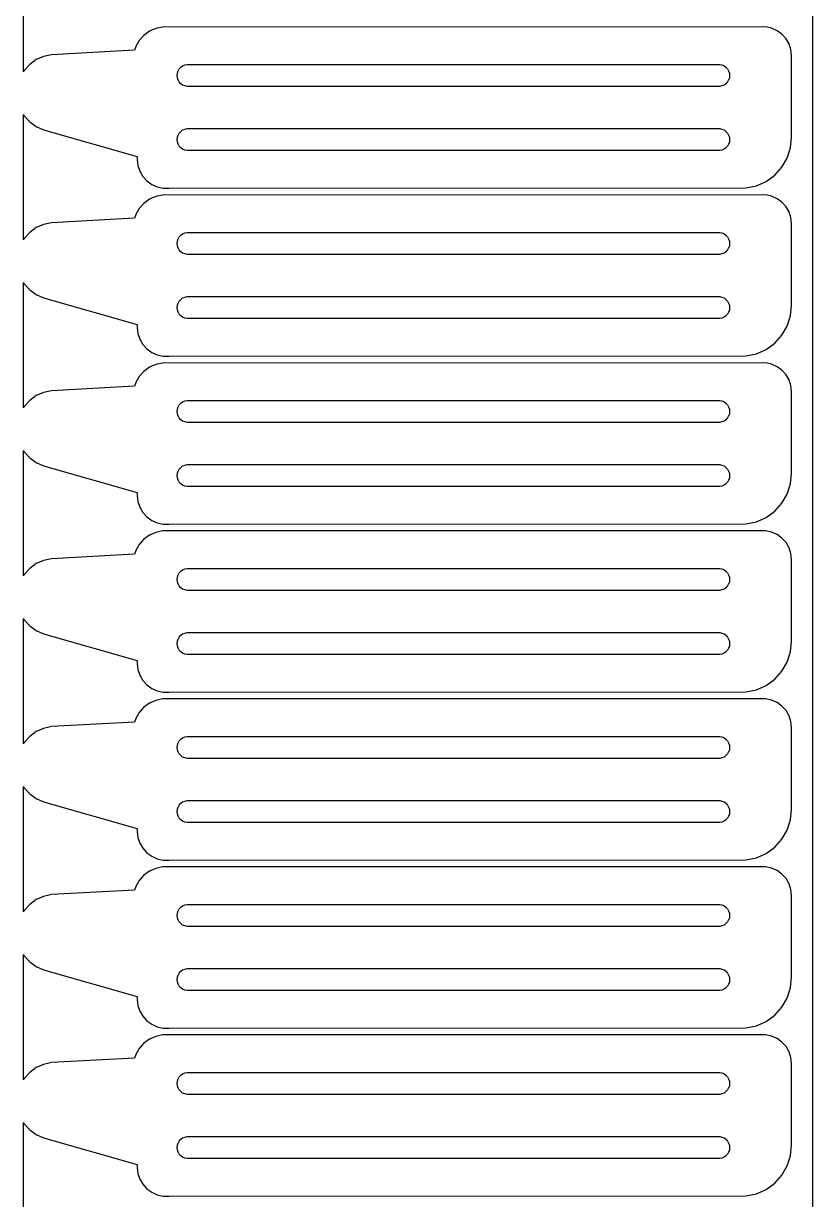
# Model space of a CAD drawing. Header units: metres. Extents: x 0 to 297, y 0 to 210.
# Drawn here: x 89.8 to 125.5, y 104.7 to 157.9 of the extents above; entities that cross this region are included whole.
import ezdxf

# ---------------------------------------------------------------- set-up
doc = ezdxf.new("R2010")
doc.units = ezdxf.units.M

msp = doc.modelspace()

# ---------------------------------------------------------------- linework, layer by layer
for p, q in [((125.5, 205), (125.5, 5)), ((89.8, 155.669), (89.8, 161.331)), ((95.5, 157.499), (95.2463, 157.315)), ((95.7865, 157.627), (95.5, 157.499)), ((96.0932, 157.692), (95.7865, 157.627)), ((123.386, 157.693), (96.0932, 157.692)), ((123.652, 157.636), (123.386, 157.693)), ((123.9, 157.526), (123.652, 157.636)), ((124.12, 157.366), (123.9, 157.526)), ((95.0365, 157.082), (94.8797, 156.81)), ((95.2463, 157.315), (95.0365, 157.082)), ((124.302, 157.164), (124.12, 157.366)), ((124.438, 156.929), (124.302, 157.164)), ((91.0671, 156.44), (90.7092, 156.364)), ((94.8275, 156.65), (91.0671, 156.44)), ((94.8797, 156.81), (94.8275, 156.65)), ((124.522, 156.67), (124.438, 156.929)), ((124.55, 156.4), (124.522, 156.67)), ((90.079, 156.001), (89.8342, 155.729)), ((90.375, 156.216), (90.079, 156.001)), ((90.7092, 156.364), (90.375, 156.216)), ((96.9154, 155.872), (97, 155.933)), ((97, 155.933), (97.0955, 155.976)), ((97.0955, 155.976), (97.1977, 155.997)), ((97.1977, 155.997), (121.302, 155.997)), ((121.302, 155.997), (121.405, 155.976)), ((121.405, 155.976), (121.5, 155.933)), ((121.5, 155.933), (121.585, 155.872)), ((124.55, 152.7), (124.55, 156.4)), ((89.8342, 155.729), (89.8, 155.669)), ((96.75, 155.5), (96.7609, 155.604)), ((96.7609, 155.396), (96.75, 155.5)), ((96.7609, 155.604), (96.7932, 155.703)), ((96.7932, 155.297), (96.7609, 155.396)), ((96.7932, 155.703), (96.8455, 155.794)), ((96.8455, 155.794), (96.9154, 155.872)), ((121.585, 155.872), (121.655, 155.794)), ((121.655, 155.794), (121.707, 155.703)), ((121.707, 155.703), (121.739, 155.604)), ((121.739, 155.396), (121.707, 155.297)), ((121.739, 155.604), (121.75, 155.5)), ((121.75, 155.5), (121.739, 155.396)), ((96.8455, 155.206), (96.7932, 155.297)), ((96.9154, 155.128), (96.8455, 155.206)), ((97, 155.067), (96.9154, 155.128)), ((97.0955, 155.024), (97, 155.067)), ((97.1977, 155.003), (97.0955, 155.024)), ((121.302, 155.003), (97.1977, 155.003)), ((121.405, 155.024), (121.302, 155.003)), ((121.5, 155.067), (121.405, 155.024)), ((121.585, 155.128), (121.5, 155.067)), ((121.655, 155.206), (121.585, 155.128)), ((121.707, 155.297), (121.655, 155.206)), ((89.8, 148.069), (89.8, 153.731)), ((89.8, 153.731), (89.8342, 153.671)), ((89.8342, 153.671), (90.079, 153.399)), ((90.079, 153.399), (90.375, 153.184)), ((90.375, 153.184), (90.7092, 153.036)), ((90.7092, 153.036), (94.9441, 151.832)), ((96.75, 152.6), (96.7609, 152.704)), ((96.7609, 152.704), (96.7932, 152.803)), ((96.7932, 152.803), (96.8455, 152.894)), ((96.8455, 152.894), (96.9154, 152.972)), ((96.9154, 152.972), (97, 153.033)), ((97, 153.033), (97.0955, 153.076)), ((97.0955, 153.076), (97.1977, 153.097)), ((97.1977, 153.097), (121.302, 153.097)), ((121.302, 153.097), (121.405, 153.076)), ((121.405, 153.076), (121.5, 153.033)), ((121.5, 153.033), (121.585, 152.972)), ((121.585, 152.972), (121.655, 152.894)), ((121.655, 152.894), (121.707, 152.803)), ((121.707, 152.803), (121.739, 152.704)), ((121.739, 152.704), (121.75, 152.6)), ((124.5, 152.222), (124.55, 152.7)), ((96.7609, 152.496), (96.75, 152.6)), ((96.7932, 152.397), (96.7609, 152.496)), ((96.8455, 152.306), (96.7932, 152.397)), ((96.9154, 152.228), (96.8455, 152.306)), ((97, 152.167), (96.9154, 152.228)), ((97.0955, 152.124), (97, 152.167)), ((121.5, 152.167), (121.405, 152.124)), ((121.585, 152.228), (121.5, 152.167)), ((121.655, 152.306), (121.585, 152.228)), ((121.707, 152.397), (121.655, 152.306)), ((121.739, 152.496), (121.707, 152.397)), ((121.75, 152.6), (121.739, 152.496)), ((124.351, 151.765), (124.5, 152.222)), ((94.9441, 151.832), (94.95, 151.7)), ((94.95, 151.7), (94.9784, 151.43)), ((97.1977, 152.103), (97.0955, 152.124)), ((121.302, 152.103), (97.1977, 152.103)), ((121.405, 152.124), (121.302, 152.103)), ((124.111, 151.348), (124.351, 151.765)), ((94.9784, 151.43), (95.0624, 151.171)), ((95.0624, 151.171), (95.1983, 150.936)), ((123.789, 150.991), (124.111, 151.348)), ((95.1983, 150.936), (95.3801, 150.734)), ((95.3801, 150.734), (95.6, 150.574)), ((95.6, 150.574), (95.8483, 150.464)), ((122.961, 150.513), (123.4, 150.708)), ((123.4, 150.708), (123.789, 150.991)), ((95.7865, 150.027), (95.5, 149.899)), ((96.0932, 150.092), (95.7865, 150.027)), ((95.8483, 150.464), (96.1141, 150.407)), ((123.386, 150.093), (96.0932, 150.092)), ((96.1141, 150.407), (96.3859, 150.407)), ((96.3859, 150.407), (122.49, 150.413)), ((122.49, 150.413), (122.961, 150.513)), ((123.652, 150.036), (123.386, 150.093)), ((123.9, 149.926), (123.652, 150.036)), ((95.2463, 149.715), (95.0365, 149.482)), ((95.5, 149.899), (95.2463, 149.715)), ((124.12, 149.766), (123.9, 149.926)), ((124.302, 149.564), (124.12, 149.766)), ((124.438, 149.329), (124.302, 149.564)), ((94.8275, 149.05), (91.0671, 148.84)), ((94.8797, 149.21), (94.8275, 149.05)), ((95.0365, 149.482), (94.8797, 149.21)), ((124.522, 149.07), (124.438, 149.329)), ((124.55, 148.8), (124.522, 149.07)), ((90.375, 148.616), (90.079, 148.4)), ((90.7092, 148.764), (90.375, 148.616)), ((91.0671, 148.84), (90.7092, 148.764)), ((124.55, 145.1), (124.55, 148.8)), ((89.8342, 148.129), (89.8, 148.069)), ((90.079, 148.4), (89.8342, 148.129)), ((96.75, 147.9), (96.7609, 148.004)), ((96.7609, 147.796), (96.75, 147.9)), ((96.7609, 148.004), (96.7932, 148.103)), ((96.7932, 148.103), (96.8455, 148.194)), ((96.8455, 148.194), (96.9154, 148.272)), ((96.9154, 148.272), (97, 148.333)), ((97, 148.333), (97.0955, 148.376)), ((97.0955, 148.376), (97.1977, 148.397)), ((97.1977, 148.397), (121.302, 148.397)), ((121.302, 148.397), (121.405, 148.376)), ((121.405, 148.376), (121.5, 148.333)), ((121.5, 148.333), (121.585, 148.272)), ((121.585, 148.272), (121.655, 148.194)), ((121.655, 148.194), (121.707, 148.103)), ((121.707, 148.103), (121.739, 148.004)), ((121.739, 148.004), (121.75, 147.9)), ((121.75, 147.9), (121.739, 147.796)), ((96.7932, 147.697), (96.7609, 147.796)), ((96.8455, 147.606), (96.7932, 147.697)), ((96.9154, 147.528), (96.8455, 147.606)), ((97, 147.467), (96.9154, 147.528)), ((97.0955, 147.424), (97, 147.467)), ((97.1977, 147.403), (97.0955, 147.424)), ((121.302, 147.403), (97.1977, 147.403)), ((121.405, 147.424), (121.302, 147.403)), ((121.5, 147.467), (121.405, 147.424)), ((121.585, 147.528), (121.5, 147.467)), ((121.655, 147.606), (121.585, 147.528)), ((121.707, 147.697), (121.655, 147.606)), ((121.739, 147.796), (121.707, 147.697)), ((89.8, 140.469), (89.8, 146.131)), ((89.8, 146.131), (89.8342, 146.071)), ((89.8342, 146.071), (90.079, 145.799)), ((90.079, 145.799), (90.375, 145.584)), ((90.375, 145.584), (90.7092, 145.436)), ((90.7092, 145.436), (94.9441, 144.232)), ((96.7932, 145.203), (96.8455, 145.294)), ((96.8455, 145.294), (96.9154, 145.372)), ((96.9154, 145.372), (97, 145.433)), ((97, 145.433), (97.0955, 145.476)), ((97.0955, 145.476), (97.1977, 145.497)), ((97.1977, 145.497), (121.302, 145.497)), ((121.302, 145.497), (121.405, 145.476)), ((121.405, 145.476), (121.5, 145.433)), ((121.5, 145.433), (121.585, 145.372)), ((121.585, 145.372), (121.655, 145.294)), ((121.655, 145.294), (121.707, 145.203)), ((96.75, 145), (96.7609, 145.104)), ((96.7609, 144.896), (96.75, 145)), ((96.7609, 145.104), (96.7932, 145.203)), ((96.7932, 144.797), (96.7609, 144.896)), ((96.8455, 144.706), (96.7932, 144.797)), ((96.9154, 144.628), (96.8455, 144.706)), ((121.655, 144.706), (121.585, 144.628)), ((121.707, 144.797), (121.655, 144.706)), ((121.707, 145.203), (121.739, 145.104)), ((121.739, 144.896), (121.707, 144.797)), ((121.739, 145.104), (121.75, 145)), ((121.75, 145), (121.739, 144.896)), ((124.5, 144.622), (124.55, 145.1)), ((94.9441, 144.232), (94.95, 144.1)), ((97, 144.567), (96.9154, 144.628)), ((97.0955, 144.524), (97, 144.567)), ((97.1977, 144.503), (97.0955, 144.524)), ((121.302, 144.503), (97.1977, 144.503)), ((121.405, 144.524), (121.302, 144.503)), ((121.5, 144.567), (121.405, 144.524)), ((121.585, 144.628), (121.5, 144.567)), ((124.351, 144.165), (124.5, 144.622)), ((94.95, 144.1), (94.9784, 143.83)), ((94.9784, 143.83), (95.0624, 143.571)), ((123.789, 143.391), (124.111, 143.748)), ((124.111, 143.748), (124.351, 144.165)), ((95.0624, 143.571), (95.1983, 143.336)), ((95.1983, 143.336), (95.3801, 143.134)), ((95.3801, 143.134), (95.6, 142.974)), ((123.4, 143.108), (123.789, 143.391)), ((95.6, 142.974), (95.8483, 142.864)), ((95.8483, 142.864), (96.1141, 142.807)), ((96.1141, 142.807), (96.3859, 142.807)), ((96.3859, 142.807), (122.49, 142.813)), ((122.49, 142.813), (122.961, 142.913)), ((122.961, 142.913), (123.4, 143.108)), ((95.2463, 142.115), (95.0365, 141.882)), ((95.5, 142.299), (95.2463, 142.115)), ((95.7865, 142.427), (95.5, 142.299)), ((96.0932, 142.492), (95.7865, 142.427)), ((123.386, 142.493), (96.0932, 142.492)), ((123.652, 142.436), (123.386, 142.493)), ((123.9, 142.326), (123.652, 142.436)), ((124.12, 142.166), (123.9, 142.326)), ((124.302, 141.964), (124.12, 142.166)), ((94.8797, 141.61), (94.8275, 141.45)), ((95.0365, 141.882), (94.8797, 141.61)), ((124.438, 141.729), (124.302, 141.964)), ((124.522, 141.47), (124.438, 141.729)), ((90.375, 141.016), (90.079, 140.801)), ((90.7092, 141.164), (90.375, 141.016)), ((91.0671, 141.24), (90.7092, 141.164)), ((94.8275, 141.45), (91.0671, 141.24)), ((124.55, 141.2), (124.522, 141.47)), ((124.55, 137.5), (124.55, 141.2)), ((89.8342, 140.529), (89.8, 140.469)), ((90.079, 140.801), (89.8342, 140.529)), ((96.7609, 140.404), (96.7932, 140.503)), ((96.7932, 140.503), (96.8455, 140.594)), ((96.8455, 140.594), (96.9154, 140.672)), ((96.9154, 140.672), (97, 140.733)), ((97, 140.733), (97.0955, 140.776)), ((97.0955, 140.776), (97.1977, 140.797)), ((97.1977, 140.797), (121.302, 140.797)), ((121.302, 140.797), (121.405, 140.776)), ((121.405, 140.776), (121.5, 140.733)), ((121.5, 140.733), (121.585, 140.672)), ((121.585, 140.672), (121.655, 140.594)), ((121.655, 140.594), (121.707, 140.503)), ((121.707, 140.503), (121.739, 140.404)), ((96.75, 140.3), (96.7609, 140.404)), ((96.7609, 140.196), (96.75, 140.3)), ((96.7932, 140.097), (96.7609, 140.196)), ((96.8455, 140.006), (96.7932, 140.097)), ((96.9154, 139.928), (96.8455, 140.006)), ((97, 139.867), (96.9154, 139.928)), ((121.585, 139.928), (121.5, 139.867)), ((121.655, 140.006), (121.585, 139.928)), ((121.707, 140.097), (121.655, 140.006)), ((121.739, 140.196), (121.707, 140.097)), ((121.739, 140.404), (121.75, 140.3)), ((121.75, 140.3), (121.739, 140.196)), ((97.0955, 139.824), (97, 139.867)), ((97.1977, 139.803), (97.0955, 139.824)), ((121.302, 139.803), (97.1977, 139.803)), ((121.405, 139.824), (121.302, 139.803)), ((121.5, 139.867), (121.405, 139.824)), ((89.8, 132.869), (89.8, 138.531)), ((89.8, 138.531), (89.8342, 138.471)), ((89.8342, 138.471), (90.079, 138.199)), ((90.079, 138.199), (90.375, 137.984)), ((90.375, 137.984), (90.7092, 137.836)), ((90.7092, 137.836), (94.9441, 136.632)), ((96.9154, 137.772), (97, 137.833)), ((97, 137.833), (97.0955, 137.876)), ((97.0955, 137.876), (97.1977, 137.897)), ((97.1977, 137.897), (121.302, 137.897)), ((121.302, 137.897), (121.405, 137.876)), ((121.405, 137.876), (121.5, 137.833)), ((121.5, 137.833), (121.585, 137.772)), ((96.75, 137.4), (96.7609, 137.504)), ((96.7609, 137.296), (96.75, 137.4)), ((96.7609, 137.504), (96.7932, 137.603)), ((96.7932, 137.197), (96.7609, 137.296)), ((96.7932, 137.603), (96.8455, 137.694)), ((96.8455, 137.694), (96.9154, 137.772)), ((121.585, 137.772), (121.655, 137.694)), ((121.655, 137.694), (121.707, 137.603)), ((121.707, 137.603), (121.739, 137.504)), ((121.739, 137.296), (121.707, 137.197)), ((121.739, 137.504), (121.75, 137.4)), ((121.75, 137.4), (121.739, 137.296)), ((124.5, 137.022), (124.55, 137.5)), ((96.8455, 137.106), (96.7932, 137.197)), ((96.9154, 137.028), (96.8455, 137.106)), ((97, 136.967), (96.9154, 137.028)), ((97.0955, 136.924), (97, 136.967)), ((97.1977, 136.903), (97.0955, 136.924)), ((121.302, 136.903), (97.1977, 136.903)), ((121.405, 136.924), (121.302, 136.903)), ((121.5, 136.967), (121.405, 136.924)), ((121.585, 137.028), (121.5, 136.967)), ((121.655, 137.106), (121.585, 137.028)), ((121.707, 137.197), (121.655, 137.106)), ((124.351, 136.564), (124.5, 137.022)), ((94.9441, 136.632), (94.95, 136.5)), ((94.95, 136.5), (94.9784, 136.23)), ((94.9784, 136.23), (95.0624, 135.971)), ((124.111, 136.148), (124.351, 136.564)), ((95.0624, 135.971), (95.1983, 135.736)), ((95.1983, 135.736), (95.3801, 135.534)), ((123.4, 135.508), (123.789, 135.791)), ((123.789, 135.791), (124.111, 136.148)), ((95.3801, 135.534), (95.6, 135.374)), ((95.6, 135.374), (95.8483, 135.264)), ((95.8483, 135.264), (96.1141, 135.207)), ((96.1141, 135.207), (96.3859, 135.207)), ((96.3859, 135.207), (122.49, 135.213)), ((122.49, 135.213), (122.961, 135.313)), ((122.961, 135.313), (123.4, 135.508)), ((95.5, 134.699), (95.2463, 134.515)), ((95.7865, 134.827), (95.5, 134.699)), ((96.0932, 134.892), (95.7865, 134.827)), ((123.386, 134.893), (96.0932, 134.892)), ((123.652, 134.836), (123.386, 134.893)), ((123.9, 134.726), (123.652, 134.836)), ((124.12, 134.566), (123.9, 134.726)), ((95.0365, 134.282), (94.8797, 134.01)), ((95.2463, 134.515), (95.0365, 134.282)), ((124.302, 134.364), (124.12, 134.566)), ((124.438, 134.129), (124.302, 134.364)), ((124.522, 133.87), (124.438, 134.129)), ((90.7092, 133.564), (90.375, 133.416)), ((91.0671, 133.64), (90.7092, 133.564)), ((94.8275, 133.85), (91.0671, 133.64)), ((94.8797, 134.01), (94.8275, 133.85)), ((124.55, 133.6), (124.522, 133.87)), ((124.55, 129.9), (124.55, 133.6)), ((90.079, 133.201), (89.8342, 132.929)), ((90.375, 133.416), (90.079, 133.201)), ((96.8455, 132.994), (96.9154, 133.072)), ((96.9154, 133.072), (97, 133.133)), ((97, 133.133), (97.0955, 133.176)), ((97.0955, 133.176), (97.1977, 133.197)), ((97.1977, 133.197), (121.302, 133.197)), ((121.302, 133.197), (121.405, 133.176)), ((121.405, 133.176), (121.5, 133.133)), ((121.5, 133.133), (121.585, 133.072)), ((121.585, 133.072), (121.655, 132.994)), ((89.8342, 132.929), (89.8, 132.869)), ((96.75, 132.7), (96.7609, 132.804)), ((96.7609, 132.596), (96.75, 132.7)), ((96.7609, 132.804), (96.7932, 132.903)), ((96.7932, 132.497), (96.7609, 132.596)), ((96.7932, 132.903), (96.8455, 132.994)), ((96.8455, 132.406), (96.7932, 132.497)), ((121.655, 132.994), (121.707, 132.903)), ((121.707, 132.497), (121.655, 132.406)), ((121.707, 132.903), (121.739, 132.804)), ((121.739, 132.596), (121.707, 132.497)), ((121.739, 132.804), (121.75, 132.7)), ((121.75, 132.7), (121.739, 132.596)), ((96.9154, 132.328), (96.8455, 132.406)), ((97, 132.267), (96.9154, 132.328)), ((97.0955, 132.224), (97, 132.267)), ((97.1977, 132.203), (97.0955, 132.224)), ((121.302, 132.203), (97.1977, 132.203)), ((121.405, 132.224), (121.302, 132.203)), ((121.5, 132.267), (121.405, 132.224)), ((121.585, 132.328), (121.5, 132.267)), ((121.655, 132.406), (121.585, 132.328)), ((89.8, 125.269), (89.8, 130.931)), ((89.8, 130.931), (89.8342, 130.871)), ((89.8342, 130.871), (90.079, 130.6)), ((90.079, 130.6), (90.375, 130.384)), ((90.375, 130.384), (90.7092, 130.236)), ((90.7092, 130.236), (94.9441, 129.032)), ((96.75, 129.8), (96.7609, 129.904)), ((96.7609, 129.904), (96.7932, 130.003)), ((96.7932, 130.003), (96.8455, 130.094)), ((96.8455, 130.094), (96.9154, 130.172)), ((96.9154, 130.172), (97, 130.233)), ((97, 130.233), (97.0955, 130.276)), ((97.0955, 130.276), (97.1977, 130.297)), ((97.1977, 130.297), (121.302, 130.297)), ((121.302, 130.297), (121.405, 130.276)), ((121.405, 130.276), (121.5, 130.233)), ((121.5, 130.233), (121.585, 130.172)), ((121.585, 130.172), (121.655, 130.094)), ((121.655, 130.094), (121.707, 130.003)), ((121.707, 130.003), (121.739, 129.904)), ((121.739, 129.904), (121.75, 129.8)), ((124.5, 129.422), (124.55, 129.9)), ((96.7609, 129.696), (96.75, 129.8)), ((96.7932, 129.597), (96.7609, 129.696)), ((96.8455, 129.506), (96.7932, 129.597)), ((96.9154, 129.428), (96.8455, 129.506)), ((97, 129.367), (96.9154, 129.428)), ((97.0955, 129.324), (97, 129.367)), ((97.1977, 129.303), (97.0955, 129.324)), ((121.302, 129.303), (97.1977, 129.303)), ((121.405, 129.324), (121.302, 129.303)), ((121.5, 129.367), (121.405, 129.324)), ((121.585, 129.428), (121.5, 129.367)), ((121.655, 129.506), (121.585, 129.428)), ((121.707, 129.597), (121.655, 129.506)), ((121.739, 129.696), (121.707, 129.597)), ((121.75, 129.8), (121.739, 129.696)), ((124.351, 128.965), (124.5, 129.422)), ((94.9441, 129.032), (94.95, 128.9)), ((94.95, 128.9), (94.9784, 128.63)), ((124.111, 128.548), (124.351, 128.965)), ((94.9784, 128.63), (95.0624, 128.371)), ((95.0624, 128.371), (95.1983, 128.136)), ((123.789, 128.191), (124.111, 128.548)), ((95.1983, 128.136), (95.3801, 127.934)), ((95.3801, 127.934), (95.6, 127.774)), ((95.6, 127.774), (95.8483, 127.664)), ((122.49, 127.613), (122.961, 127.713)), ((122.961, 127.713), (123.4, 127.908)), ((123.4, 127.908), (123.789, 128.191)), ((95.7865, 127.227), (95.5, 127.099)), ((96.0932, 127.292), (95.7865, 127.227)), ((95.8483, 127.664), (96.1141, 127.607)), ((123.386, 127.293), (96.0932, 127.292)), ((96.1141, 127.607), (96.3859, 127.607)), ((96.3859, 127.607), (122.49, 127.613)), ((123.652, 127.236), (123.386, 127.293)), ((123.9, 127.126), (123.652, 127.236)), ((95.0365, 126.682), (94.8797, 126.41)), ((95.2463, 126.915), (95.0365, 126.682)), ((95.5, 127.099), (95.2463, 126.915)), ((124.12, 126.966), (123.9, 127.126)), ((124.302, 126.764), (124.12, 126.966)), ((124.438, 126.529), (124.302, 126.764)), ((94.8275, 126.25), (91.0671, 126.04)), ((94.8797, 126.41), (94.8275, 126.25)), ((124.522, 126.27), (124.438, 126.529)), ((124.55, 126), (124.522, 126.27)), ((90.079, 125.6), (89.8342, 125.329)), ((90.375, 125.816), (90.079, 125.6)), ((90.7092, 125.964), (90.375, 125.816)), ((91.0671, 126.04), (90.7092, 125.964)), ((97, 125.533), (97.0955, 125.576)), ((97.0955, 125.576), (97.1977, 125.597)), ((97.1977, 125.597), (121.302, 125.597)), ((121.302, 125.597), (121.405, 125.576)), ((121.405, 125.576), (121.5, 125.533)), ((124.55, 122.3), (124.55, 126)), ((89.8342, 125.329), (89.8, 125.269)), ((96.75, 125.1), (96.7609, 125.204)), ((96.7609, 124.996), (96.75, 125.1)), ((96.7609, 125.204), (96.7932, 125.303)), ((96.7932, 125.303), (96.8455, 125.394)), ((96.8455, 125.394), (96.9154, 125.472)), ((96.9154, 125.472), (97, 125.533)), ((121.5, 125.533), (121.585, 125.472)), ((121.585, 125.472), (121.655, 125.394)), ((121.655, 125.394), (121.707, 125.303)), ((121.707, 125.303), (121.739, 125.204)), ((121.739, 125.204), (121.75, 125.1)), ((121.75, 125.1), (121.739, 124.996)), ((96.7932, 124.897), (96.7609, 124.996)), ((96.8455, 124.806), (96.7932, 124.897)), ((96.9154, 124.728), (96.8455, 124.806)), ((97, 124.667), (96.9154, 124.728)), ((97.0955, 124.624), (97, 124.667)), ((97.1977, 124.603), (97.0955, 124.624)), ((121.302, 124.603), (97.1977, 124.603)), ((121.405, 124.624), (121.302, 124.603)), ((121.5, 124.667), (121.405, 124.624)), ((121.585, 124.728), (121.5, 124.667)), ((121.655, 124.806), (121.585, 124.728)), ((121.707, 124.897), (121.655, 124.806)), ((121.739, 124.996), (121.707, 124.897)), ((89.8, 117.669), (89.8, 123.331)), ((89.8, 123.331), (89.8342, 123.271)), ((89.8342, 123.271), (90.079, 122.999)), ((90.079, 122.999), (90.375, 122.784)), ((90.375, 122.784), (90.7092, 122.636)), ((90.7092, 122.636), (94.9441, 121.432)), ((96.7609, 122.304), (96.7932, 122.403)), ((96.7932, 122.403), (96.8455, 122.494)), ((96.8455, 122.494), (96.9154, 122.572)), ((96.9154, 122.572), (97, 122.633)), ((97, 122.633), (97.0955, 122.676)), ((97.0955, 122.676), (97.1977, 122.697)), ((97.1977, 122.697), (121.302, 122.697)), ((121.302, 122.697), (121.405, 122.676)), ((121.405, 122.676), (121.5, 122.633)), ((121.5, 122.633), (121.585, 122.572)), ((121.585, 122.572), (121.655, 122.494)), ((121.655, 122.494), (121.707, 122.403)), ((121.707, 122.403), (121.739, 122.304)), ((96.75, 122.2), (96.7609, 122.304)), ((96.7609, 122.096), (96.75, 122.2)), ((96.7932, 121.997), (96.7609, 122.096)), ((96.8455, 121.906), (96.7932, 121.997)), ((96.9154, 121.828), (96.8455, 121.906)), ((121.655, 121.906), (121.585, 121.828)), ((121.707, 121.997), (121.655, 121.906)), ((121.739, 122.096), (121.707, 121.997)), ((121.739, 122.304), (121.75, 122.2)), ((121.75, 122.2), (121.739, 122.096)), ((124.5, 121.822), (124.55, 122.3)), ((94.9441, 121.432), (94.95, 121.3)), ((94.95, 121.3), (94.9784, 121.03)), ((97, 121.767), (96.9154, 121.828)), ((97.0955, 121.724), (97, 121.767)), ((97.1977, 121.703), (97.0955, 121.724)), ((121.302, 121.703), (97.1977, 121.703)), ((121.405, 121.724), (121.302, 121.703)), ((121.5, 121.767), (121.405, 121.724)), ((121.585, 121.828), (121.5, 121.767)), ((124.111, 120.948), (124.351, 121.365)), ((124.351, 121.365), (124.5, 121.822)), ((94.9784, 121.03), (95.0624, 120.771)), ((95.0624, 120.771), (95.1983, 120.536)), ((123.789, 120.591), (124.111, 120.948)), ((95.1983, 120.536), (95.3801, 120.334)), ((95.3801, 120.334), (95.6, 120.174)), ((122.961, 120.113), (123.4, 120.308)), ((123.4, 120.308), (123.789, 120.591)), ((95.6, 120.174), (95.8483, 120.064)), ((95.8483, 120.064), (96.1141, 120.007)), ((96.1141, 120.007), (96.3859, 120.007)), ((96.3859, 120.007), (122.49, 120.013)), ((122.49, 120.013), (122.961, 120.113)), ((95.2463, 119.315), (95.0365, 119.082)), ((95.5, 119.499), (95.2463, 119.315)), ((95.7865, 119.627), (95.5, 119.499)), ((96.0932, 119.692), (95.7865, 119.627)), ((123.386, 119.693), (96.0932, 119.692)), ((123.652, 119.636), (123.386, 119.693)), ((123.9, 119.526), (123.652, 119.636)), ((124.12, 119.366), (123.9, 119.526)), ((124.302, 119.164), (124.12, 119.366)), ((94.8275, 118.65), (91.0671, 118.44)), ((94.8797, 118.81), (94.8275, 118.65)), ((95.0365, 119.082), (94.8797, 118.81)), ((124.438, 118.929), (124.302, 119.164)), ((124.522, 118.67), (124.438, 118.929)), ((124.55, 118.4), (124.522, 118.67)), ((90.375, 118.216), (90.079, 118.001)), ((90.7092, 118.364), (90.375, 118.216)), ((91.0671, 118.44), (90.7092, 118.364)), ((124.55, 114.7), (124.55, 118.4)), ((89.8342, 117.729), (89.8, 117.669)), ((90.079, 118.001), (89.8342, 117.729)), ((96.75, 117.5), (96.7609, 117.604)), ((96.7609, 117.604), (96.7932, 117.703)), ((96.7932, 117.703), (96.8455, 117.794)), ((96.8455, 117.794), (96.9154, 117.872)), ((96.9154, 117.872), (97, 117.933)), ((97, 117.933), (97.0955, 117.976)), ((97.0955, 117.976), (97.1977, 117.997)), ((97.1977, 117.997), (121.302, 117.997)), ((121.302, 117.997), (121.405, 117.976)), ((121.405, 117.976), (121.5, 117.933)), ((121.5, 117.933), (121.585, 117.872)), ((121.585, 117.872), (121.655, 117.794)), ((121.655, 117.794), (121.707, 117.703)), ((121.707, 117.703), (121.739, 117.604)), ((121.739, 117.604), (121.75, 117.5)), ((96.7609, 117.396), (96.75, 117.5)), ((96.7932, 117.297), (96.7609, 117.396)), ((96.8455, 117.206), (96.7932, 117.297)), ((96.9154, 117.128), (96.8455, 117.206)), ((97, 117.067), (96.9154, 117.128)), ((97.0955, 117.024), (97, 117.067)), ((121.5, 117.067), (121.405, 117.024)), ((121.585, 117.128), (121.5, 117.067)), ((121.655, 117.206), (121.585, 117.128)), ((121.707, 117.297), (121.655, 117.206)), ((121.739, 117.396), (121.707, 117.297)), ((121.75, 117.5), (121.739, 117.396)), ((97.1977, 117.003), (97.0955, 117.024)), ((121.302, 117.003), (97.1977, 117.003)), ((121.405, 117.024), (121.302, 117.003)), ((89.8, 110.069), (89.8, 115.731)), ((89.8, 115.731), (89.8342, 115.671)), ((89.8342, 115.671), (90.079, 115.399)), ((90.079, 115.399), (90.375, 115.184)), ((90.375, 115.184), (90.7092, 115.036)), ((90.7092, 115.036), (94.9441, 113.832)), ((96.8455, 114.894), (96.9154, 114.972)), ((96.9154, 114.972), (97, 115.033)), ((97, 115.033), (97.0955, 115.076)), ((97.0955, 115.076), (97.1977, 115.097)), ((97.1977, 115.097), (121.302, 115.097)), ((121.302, 115.097), (121.405, 115.076)), ((121.405, 115.076), (121.5, 115.033)), ((121.5, 115.033), (121.585, 114.972)), ((121.585, 114.972), (121.655, 114.894)), ((96.75, 114.6), (96.7609, 114.704)), ((96.7609, 114.496), (96.75, 114.6)), ((96.7609, 114.704), (96.7932, 114.803)), ((96.7932, 114.397), (96.7609, 114.496)), ((96.7932, 114.803), (96.8455, 114.894)), ((96.8455, 114.306), (96.7932, 114.397)), ((121.655, 114.894), (121.707, 114.803)), ((121.707, 114.397), (121.655, 114.306)), ((121.707, 114.803), (121.739, 114.704)), ((121.739, 114.496), (121.707, 114.397)), ((121.739, 114.704), (121.75, 114.6)), ((121.75, 114.6), (121.739, 114.496)), ((124.5, 114.222), (124.55, 114.7)), ((96.9154, 114.228), (96.8455, 114.306)), ((97, 114.167), (96.9154, 114.228)), ((97.0955, 114.124), (97, 114.167)), ((97.1977, 114.103), (97.0955, 114.124)), ((121.302, 114.103), (97.1977, 114.103)), ((121.405, 114.124), (121.302, 114.103)), ((121.5, 114.167), (121.405, 114.124)), ((121.585, 114.228), (121.5, 114.167)), ((121.655, 114.306), (121.585, 114.228)), ((124.351, 113.764), (124.5, 114.222)), ((94.9441, 113.832), (94.95, 113.7)), ((94.95, 113.7), (94.9784, 113.43)), ((94.9784, 113.43), (95.0624, 113.171)), ((123.789, 112.991), (124.111, 113.348)), ((124.111, 113.348), (124.351, 113.764)), ((95.0624, 113.171), (95.1983, 112.936)), ((95.1983, 112.936), (95.3801, 112.734)), ((123.4, 112.708), (123.789, 112.991)), ((95.3801, 112.734), (95.6, 112.574)), ((95.6, 112.574), (95.8483, 112.464)), ((95.8483, 112.464), (96.1141, 112.407)), ((96.1141, 112.407), (96.3859, 112.407)), ((96.3859, 112.407), (122.49, 112.413)), ((122.49, 112.413), (122.961, 112.513)), ((122.961, 112.513), (123.4, 112.708)), ((95.5, 111.899), (95.2463, 111.715)), ((95.7865, 112.027), (95.5, 111.899)), ((96.0932, 112.092), (95.7865, 112.027)), ((123.386, 112.093), (96.0932, 112.092)), ((123.652, 112.036), (123.386, 112.093)), ((123.9, 111.926), (123.652, 112.036)), ((124.12, 111.766), (123.9, 111.926)), ((124.302, 111.564), (124.12, 111.766)), ((94.8797, 111.21), (94.8275, 111.05)), ((95.0365, 111.482), (94.8797, 111.21)), ((95.2463, 111.715), (95.0365, 111.482)), ((124.438, 111.329), (124.302, 111.564)), ((124.522, 111.07), (124.438, 111.329)), ((90.7092, 110.764), (90.375, 110.616)), ((91.0671, 110.84), (90.7092, 110.764)), ((94.8275, 111.05), (91.0671, 110.84)), ((124.55, 110.8), (124.522, 111.07)), ((124.55, 107.1), (124.55, 110.8)), ((89.8342, 110.129), (89.8, 110.069)), ((90.079, 110.4), (89.8342, 110.129)), ((90.375, 110.616), (90.079, 110.4)), ((96.7932, 110.103), (96.8455, 110.194)), ((96.8455, 110.194), (96.9154, 110.272)), ((96.9154, 110.272), (97, 110.333)), ((97, 110.333), (97.0955, 110.376)), ((97.0955, 110.376), (97.1977, 110.397)), ((97.1977, 110.397), (121.302, 110.397)), ((121.302, 110.397), (121.405, 110.376)), ((121.405, 110.376), (121.5, 110.333)), ((121.5, 110.333), (121.585, 110.272)), ((121.585, 110.272), (121.655, 110.194)), ((121.655, 110.194), (121.707, 110.103)), ((96.75, 109.9), (96.7609, 110.004)), ((96.7609, 109.796), (96.75, 109.9)), ((96.7609, 110.004), (96.7932, 110.103)), ((96.7932, 109.697), (96.7609, 109.796)), ((96.8455, 109.606), (96.7932, 109.697)), ((96.9154, 109.528), (96.8455, 109.606)), ((121.655, 109.606), (121.585, 109.528)), ((121.707, 109.697), (121.655, 109.606)), ((121.707, 110.103), (121.739, 110.004)), ((121.739, 109.796), (121.707, 109.697)), ((121.739, 110.004), (121.75, 109.9)), ((121.75, 109.9), (121.739, 109.796)), ((97, 109.467), (96.9154, 109.528)), ((97.0955, 109.424), (97, 109.467)), ((97.1977, 109.403), (97.0955, 109.424)), ((121.302, 109.403), (97.1977, 109.403)), ((121.405, 109.424), (121.302, 109.403)), ((121.5, 109.467), (121.405, 109.424)), ((121.585, 109.528), (121.5, 109.467)), ((89.8, 102.469), (89.8, 108.131)), ((89.8, 108.131), (89.8342, 108.071)), ((89.8342, 108.071), (90.079, 107.799)), ((90.079, 107.799), (90.375, 107.584)), ((90.375, 107.584), (90.7092, 107.436)), ((97, 107.433), (97.0955, 107.476)), ((97.0955, 107.476), (97.1977, 107.497)), ((97.1977, 107.497), (121.302, 107.497)), ((121.302, 107.497), (121.405, 107.476)), ((121.405, 107.476), (121.5, 107.433)), ((90.7092, 107.436), (94.9441, 106.232)), ((96.75, 107), (96.7609, 107.104)), ((96.7609, 106.896), (96.75, 107)), ((96.7609, 107.104), (96.7932, 107.203)), ((96.7932, 107.203), (96.8455, 107.294)), ((96.8455, 107.294), (96.9154, 107.372)), ((96.9154, 107.372), (97, 107.433)), ((121.5, 107.433), (121.585, 107.372)), ((121.585, 107.372), (121.655, 107.294)), ((121.655, 107.294), (121.707, 107.203)), ((121.707, 107.203), (121.739, 107.104)), ((121.739, 107.104), (121.75, 107)), ((121.75, 107), (121.739, 106.896)), ((124.5, 106.622), (124.55, 107.1)), ((96.7932, 106.797), (96.7609, 106.896)), ((96.8455, 106.706), (96.7932, 106.797)), ((96.9154, 106.628), (96.8455, 106.706)), ((97, 106.567), (96.9154, 106.628)), ((97.0955, 106.524), (97, 106.567)), ((97.1977, 106.503), (97.0955, 106.524)), ((121.302, 106.503), (97.1977, 106.503)), ((121.405, 106.524), (121.302, 106.503)), ((121.5, 106.567), (121.405, 106.524)), ((121.585, 106.628), (121.5, 106.567)), ((121.655, 106.706), (121.585, 106.628)), ((121.707, 106.797), (121.655, 106.706)), ((121.739, 106.896), (121.707, 106.797)), ((124.351, 106.165), (124.5, 106.622)), ((94.9441, 106.232), (94.95, 106.1)), ((94.95, 106.1), (94.9784, 105.83)), ((124.111, 105.748), (124.351, 106.165)), ((94.9784, 105.83), (95.0624, 105.571)), ((95.0624, 105.571), (95.1983, 105.336)), ((123.4, 105.108), (123.789, 105.391)), ((123.789, 105.391), (124.111, 105.748)), ((95.1983, 105.336), (95.3801, 105.134)), ((95.3801, 105.134), (95.6, 104.974)), ((95.6, 104.974), (95.8483, 104.864)), ((95.8483, 104.864), (96.1141, 104.807)), ((96.1141, 104.807), (96.3859, 104.807)), ((96.3859, 104.807), (122.49, 104.813)), ((122.49, 104.813), (122.961, 104.913)), ((122.961, 104.913), (123.4, 105.108))]:
    msp.add_line(p, q)

doc.saveas('drawing.dxf')
